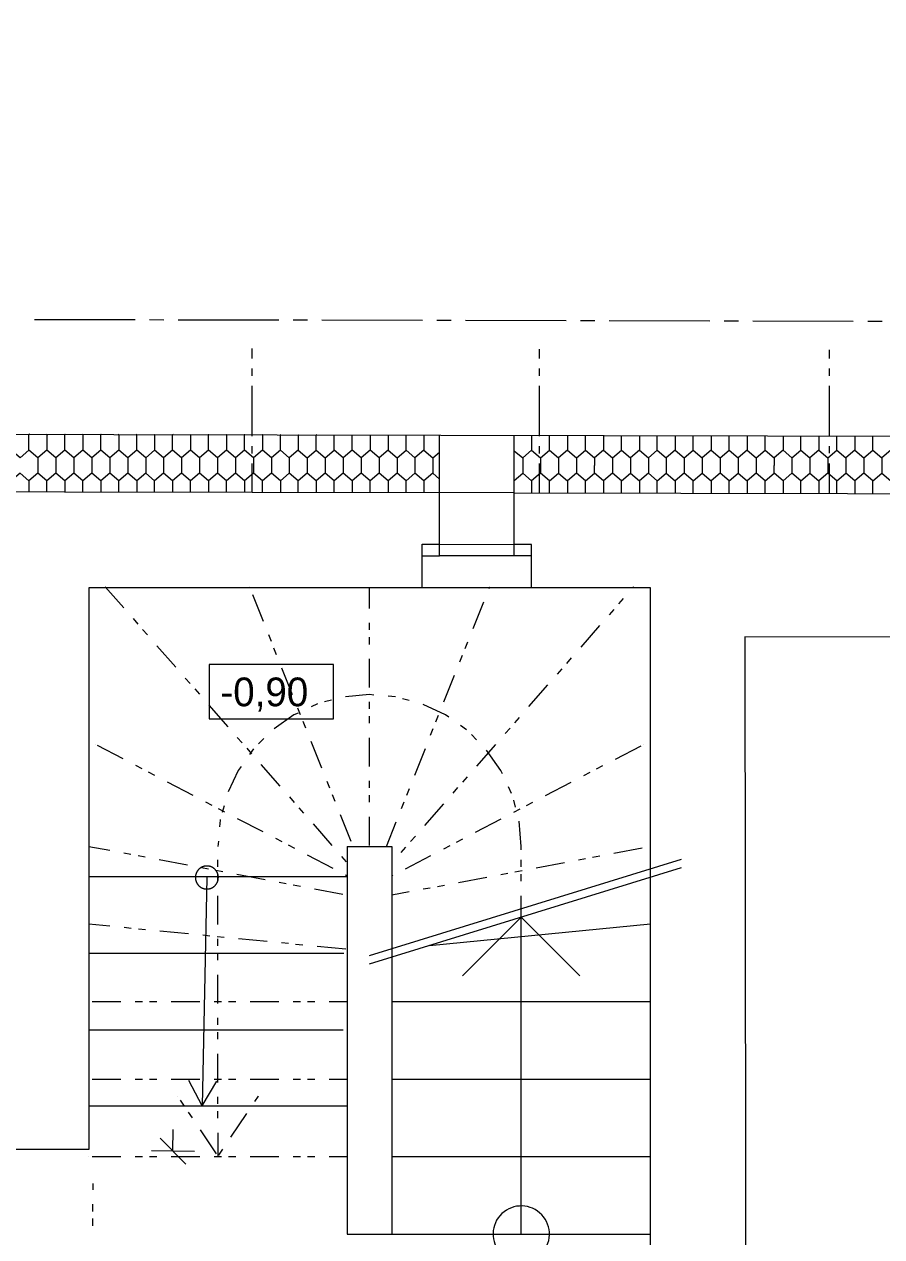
# Model space of a CAD drawing. Header units: millimetres. Extents: x 214.1 to 310.4, y 372.3 to 401.
# Drawn here: x 222.368 to 224.719, y 379.373 to 382.696 of the extents above; entities that cross this region are included whole.
import ezdxf

# ---------------------------------------------------------------- set-up
doc = ezdxf.new("R2010")
doc.units = ezdxf.units.MM
for name, color, linetype in [('PDF4_Hlavni kresba_1', 7, 'Continuous'), ('PDF4_Konstrukce_nad', 7, 'Continuous'), ('PDF4_Krokve', 7, 'Continuous'), ('PDF4_KTZ_zatepleni', 7, 'Continuous'), ('PDF4_Kóty 1$100', 7, 'Continuous'), ('PDF4_OKNA', 7, 'Continuous'), ('PDF4_Schodiste', 7, 'Continuous'), ('PDF4_STĚNY', 7, 'Continuous'), ('PDF4_STŘECHA', 7, 'Continuous'), ('PDF4_Výšky', 7, 'Continuous'), ('PDF4_Šrafy', 7, 'Continuous')]:
    doc.layers.add(name, color=color, linetype=linetype)
doc.styles.add('PDF Arial', font='')
doc.styles.get('PDF Arial').set_extended_font_data('Arial')

msp = doc.modelspace()

# ---------------------------------------------------------------- linework, layer by layer
at = {"layer": 'PDF4_Hlavni kresba_1', "lineweight": 13}
msp.add_lwpolyline([(224.0847, 377.2496), (224.0847, 379.5653), (224.0847, 381.1515), (222.5446, 381.1515), (222.5446, 379.6116), (222.3055, 379.6116)], dxfattribs=at)
at = {"layer": 'PDF4_Konstrukce_nad', "lineweight": 13}
for points in [[(222.5565, 379.5014), (222.5566, 379.5188), (222.5566, 379.5188)], [(222.5566, 379.5188), (222.5566, 379.5188)], [(222.5559, 379.4423), (222.5561, 379.462)], [(222.5556, 379.4029), (222.5557, 379.4226)]]:
    msp.add_lwpolyline(points, dxfattribs=at)
at = {"layer": 'PDF4_Krokve', "lineweight": 13}
for points in [[(222.9926, 381.8072), (222.9926, 381.8072)], [(222.9926, 381.7799), (222.9926, 381.8072), (222.9926, 381.8072)], [(223.78, 381.7798), (223.78, 381.8057), (223.78, 381.8057)], [(223.78, 381.8057), (223.78, 381.8057)], [(224.5752, 381.7799), (224.5752, 381.8041), (224.5752, 381.8041)], [(224.5752, 381.8041), (224.5752, 381.8041)], [(222.9926, 381.7326), (222.9926, 381.7523)], [(223.78, 381.7326), (223.78, 381.7523)], [(224.5752, 381.7327), (224.5752, 381.7524)], [(222.9926, 381.5673), (222.9926, 381.7051)], [(223.78, 381.5672), (223.78, 381.705)], [(224.5752, 381.5673), (224.5752, 381.7051)], [(222.9926, 381.52), (222.9926, 381.5397)], [(223.78, 381.52), (223.78, 381.5397)], [(224.5752, 381.5201), (224.5752, 381.5398)], [(222.9926, 381.4135), (222.9926, 381.4925)], [(223.78, 381.412), (223.78, 381.412), (223.78, 381.4924)], [(224.5752, 381.4104), (224.5752, 381.4104), (224.5752, 381.4925)], [(222.9926, 381.4135), (222.9926, 381.4135)]]:
    msp.add_lwpolyline(points, dxfattribs=at)
at = {"layer": 'PDF4_KTZ_zatepleni', "lineweight": 13}
msp.add_lwpolyline([(219.9181, 382.6962), (219.9242, 381.5771), (228.4379, 381.5602)], dxfattribs=at)
at = {"layer": 'PDF4_Kóty 1$100', "lineweight": 13}
for points in [[(223.9644, 381.1515), (223.9053, 381.1515), (223.8463, 381.1515)], [(222.7756, 379.6073), (222.7761, 379.6663)], [(222.8107, 379.5715), (222.7405, 379.6431)], [(222.8347, 379.6067), (222.7756, 379.6073), (222.7165, 379.6078)]]:
    msp.add_lwpolyline(points, dxfattribs=at)
at = {"layer": 'PDF4_OKNA', "lineweight": 13}
for points in [[(223.5066, 381.4125), (223.5066, 381.57)], [(223.7113, 381.4121), (223.7113, 381.5696)], [(223.7113, 381.4121), (223.7113, 381.4121), (223.5066, 381.4125)], [(223.5063, 381.2708), (223.5063, 381.2708), (223.7111, 381.2704)], [(223.711, 381.2389), (223.711, 381.2389), (223.5063, 381.2393)], [(223.4589, 381.1527), (223.4589, 381.1527), (223.7581, 381.1522)]]:
    msp.add_lwpolyline(points, dxfattribs=at)
at = {"layer": 'PDF4_Schodiste', "lineweight": 13}
for points in [[(222.5899, 381.1545), (222.5899, 381.1545), (222.6408, 381.0965)], [(222.9851, 381.1545), (222.9851, 381.1545)], [(223.3146, 381.095), (223.3146, 381.1515), (223.3146, 381.1515)], [(223.6423, 381.1497), (223.6442, 381.1545), (223.6442, 381.1545)], [(224.0369, 381.1517), (224.0394, 381.1545)], [(224.0394, 381.1545), (224.0394, 381.1545)], [(222.9935, 381.1335), (223.0226, 381.0603)], [(223.5986, 381.04), (223.6277, 381.1131)], [(223.998, 381.1073), (224.0109, 381.1221)], [(223.972, 381.0776), (223.985, 381.0924)], [(222.6667, 381.0669), (222.6797, 381.052)], [(223.3146, 381.0359), (223.3146, 381.0556)], [(223.8942, 380.9888), (223.9461, 381.048)], [(222.6926, 381.0372), (222.7056, 381.0224)], [(223.0372, 381.0237), (223.0445, 381.0054)], [(223.3146, 380.9965), (223.3146, 381.0162)], [(222.7316, 380.9928), (222.7834, 380.9336)], [(223.0517, 380.9872), (223.059, 380.9689)], [(223.5767, 380.9851), (223.584, 381.0034)], [(223.3146, 380.8784), (223.3146, 380.9572)], [(223.5622, 380.9485), (223.5694, 380.9668)], [(223.8553, 380.9444), (223.8683, 380.9592)], [(223.0736, 380.9323), (223.1027, 380.8591)], [(223.8293, 380.9148), (223.8423, 380.9296)], [(222.8094, 380.904), (222.8224, 380.8892)], [(223.5184, 380.8388), (223.5476, 380.912)], [(223.7515, 380.8259), (223.8034, 380.8851)], [(222.8353, 380.8744), (222.8483, 380.8596)], [(223.3266, 380.8575), (223.3146, 380.8586), (223.2482, 380.8528)], [(223.3855, 380.8524), (223.3659, 380.8541)], [(223.4235, 380.8424), (223.4045, 380.8475)], [(222.8742, 380.8299), (222.9261, 380.7707)], [(223.1173, 380.8226), (223.1246, 380.8043)], [(223.172, 380.8333), (223.1542, 380.825)], [(223.21, 380.8436), (223.191, 380.8385)], [(223.3146, 380.8194), (223.3146, 380.839)], [(223.5317, 380.7965), (223.5225, 380.8029), (223.4613, 380.8314)], [(223.1185, 380.8083), (223.1068, 380.8029), (223.0528, 380.7651)], [(223.1319, 380.786), (223.1392, 380.7677)], [(223.3146, 380.78), (223.3146, 380.7997)], [(223.4966, 380.784), (223.5039, 380.8022)], [(223.7126, 380.7815), (223.7256, 380.7963)], [(223.482, 380.7474), (223.4893, 380.7657)], [(223.58, 380.7626), (223.5639, 380.7739)], [(223.6081, 380.735), (223.5942, 380.749)], [(223.6867, 380.7519), (223.6996, 380.7667)], [(222.5639, 380.722), (222.5639, 380.722)], [(222.5681, 380.7199), (222.6379, 380.6834)], [(222.9521, 380.7411), (222.965, 380.7263)], [(223.0243, 380.7382), (223.0103, 380.7242)], [(223.1537, 380.7311), (223.1829, 380.658)], [(223.3146, 380.6619), (223.3146, 380.7406)], [(223.6088, 380.663), (223.6607, 380.7223)], [(223.989, 380.6822), (224.0588, 380.7186)], [(224.0653, 380.722), (224.0653, 380.722)], [(222.978, 380.7115), (222.991, 380.6967)], [(222.9964, 380.7103), (222.9962, 380.7101), (222.9851, 380.6942)], [(223.4383, 380.6377), (223.4675, 380.7108)], [(223.679, 380.6414), (223.6747, 380.6507), (223.6354, 380.7068)], [(222.6728, 380.6652), (222.6902, 380.6561)], [(222.7077, 380.647), (222.7251, 380.6379)], [(222.9625, 380.662), (222.9546, 380.6507), (222.9271, 380.5918)], [(223.0169, 380.6671), (223.0688, 380.6078)], [(223.9367, 380.6549), (223.9541, 380.664)], [(222.76, 380.6197), (222.8298, 380.5833)], [(223.1974, 380.6214), (223.2047, 380.6031)], [(223.3146, 380.6028), (223.3146, 380.6225)], [(223.5699, 380.6186), (223.5829, 380.6334)], [(223.7971, 380.582), (223.8669, 380.6184)], [(223.9018, 380.6367), (223.9192, 380.6458)], [(223.212, 380.5848), (223.2193, 380.5665)], [(223.3146, 380.5635), (223.3146, 380.5831)], [(223.4165, 380.5828), (223.4237, 380.6011)], [(223.544, 380.589), (223.5569, 380.6038)], [(223.704, 380.5878), (223.6957, 380.6057)], [(222.8647, 380.565), (222.8822, 380.5559)], [(222.9157, 380.5542), (222.9106, 380.5352)], [(223.0947, 380.5782), (223.1077, 380.5634)], [(223.1207, 380.5486), (223.1337, 380.5338)], [(223.4019, 380.5462), (223.4092, 380.5645)], [(223.4662, 380.5002), (223.518, 380.5594)], [(223.7147, 380.55), (223.7096, 380.569)], [(223.7447, 380.5547), (223.7622, 380.5638)], [(222.8996, 380.5468), (222.9171, 380.5377)], [(222.9055, 380.5162), (222.9052, 380.515), (222.9036, 380.4966)], [(222.952, 380.5195), (223.0218, 380.4831)], [(223.2339, 380.53), (223.263, 380.4568)], [(223.3146, 380.4453), (223.3146, 380.5241)], [(223.6051, 380.4818), (223.6749, 380.5183)], [(223.7098, 380.5365), (223.7273, 380.5456)], [(223.1596, 380.5042), (223.2115, 380.4449)], [(223.3607, 380.4428), (223.3607, 380.4428), (223.3873, 380.5096)], [(223.7303, 380.4334), (223.7304, 380.4428), (223.7243, 380.5119)], [(222.9002, 380.4574), (222.8989, 380.4428)], [(223.0567, 380.4649), (223.0741, 380.4557)], [(223.4272, 380.4557), (223.4402, 380.4705)], [(223.5527, 380.4545), (223.5702, 380.4636)], [(222.5446, 380.4428), (222.5446, 380.4428), (222.6026, 380.432)], [(222.6413, 380.4247), (222.6606, 380.4211)], [(222.6799, 380.4174), (222.6993, 380.4138)], [(222.8989, 380.4428), (222.8989, 380.4428)], [(223.0916, 380.4466), (223.109, 380.4375)], [(223.1439, 380.4193), (223.2138, 380.3829)], [(223.2374, 380.4153), (223.2504, 380.4005)], [(223.2532, 380.4428), (223.2532, 379.3798), (224.0847, 379.3798)], [(223.2532, 380.4428), (223.376, 380.4428)], [(223.2686, 380.4428), (223.2686, 380.4428)], [(223.3146, 380.4428), (223.3146, 380.4428)], [(223.376, 380.4428), (223.376, 379.3798)], [(223.4013, 380.4261), (223.4143, 380.4409)], [(223.4131, 380.3816), (223.4829, 380.4181)], [(223.5178, 380.4363), (223.5353, 380.4454)], [(223.7304, 380.4428), (223.7304, 380.4428)], [(223.926, 380.4131), (223.9454, 380.4167)], [(223.9841, 380.4239), (224.0615, 380.4385)], [(224.0847, 380.4428), (224.0847, 380.4428)], [(222.738, 380.4065), (222.8154, 380.392)], [(222.8536, 380.3851), (222.8532, 380.3849), (222.8528, 380.3847), (222.8524, 380.3844), (222.852, 380.3842), (222.8517, 380.384), (222.8513, 380.3837), (222.8509, 380.3835), (222.8506, 380.3832), (222.8502, 380.383), (222.8498, 380.3827), (222.8495, 380.3824), (222.8491, 380.3822), (222.8488, 380.3819), (222.8484, 380.3816), (222.8481, 380.3813), (222.8478, 380.381), (222.8474, 380.3807), (222.8471, 380.3804), (222.8468, 380.3801), (222.8464, 380.3798), (222.8461, 380.3795), (222.8458, 380.3792), (222.8455, 380.3789), (222.8452, 380.3785), (222.8449, 380.3782), (222.8446, 380.3779), (222.8443, 380.3775), (222.8441, 380.3772), (222.8438, 380.3768), (222.8435, 380.3765), (222.8432, 380.3761), (222.843, 380.3757), (222.8427, 380.3754), (222.8425, 380.375), (222.8422, 380.3746), (222.842, 380.3743), (222.8417, 380.3739), (222.8415, 380.3735), (222.8413, 380.3731), (222.8411, 380.3727), (222.8409, 380.3723), (222.8406, 380.372), (222.8404, 380.3716), (222.8402, 380.3712), (222.84, 380.3708), (222.8399, 380.3704), (222.8397, 380.3699), (222.8395, 380.3695), (222.8393, 380.3691), (222.8392, 380.3687)], [(222.8752, 380.3882), (222.8748, 380.3883), (222.8743, 380.3883), (222.8739, 380.3884), (222.8734, 380.3885), (222.873, 380.3886), (222.8726, 380.3886), (222.8721, 380.3887), (222.8717, 380.3887), (222.8712, 380.3888), (222.8708, 380.3888), (222.8703, 380.3888), (222.8699, 380.3888), (222.8695, 380.3889), (222.869, 380.3889), (222.8686, 380.3889), (222.8681, 380.3889), (222.8677, 380.3889), (222.8672, 380.3888), (222.8668, 380.3888), (222.8663, 380.3888), (222.8659, 380.3888), (222.8654, 380.3887), (222.865, 380.3887), (222.8646, 380.3886), (222.8641, 380.3886), (222.8637, 380.3885), (222.8632, 380.3884), (222.8628, 380.3883), (222.8624, 380.3883), (222.8619, 380.3882), (222.8615, 380.3881), (222.8611, 380.388), (222.8606, 380.3879), (222.8602, 380.3877), (222.8598, 380.3876), (222.8593, 380.3875), (222.8589, 380.3874), (222.8585, 380.3872), (222.8581, 380.3871), (222.8576, 380.3869), (222.8572, 380.3868), (222.8568, 380.3866), (222.8564, 380.3864), (222.856, 380.3863), (222.8556, 380.3861), (222.8552, 380.3859), (222.8548, 380.3857), (222.8544, 380.3855), (222.854, 380.3853), (222.8536, 380.3851)], [(222.8541, 380.3847), (222.8734, 380.3811)], [(222.8936, 380.3765), (222.8933, 380.3768), (222.8931, 380.3772), (222.8928, 380.3775), (222.8925, 380.3779), (222.8922, 380.3782), (222.8919, 380.3785), (222.8916, 380.3789), (222.8913, 380.3792), (222.891, 380.3795), (222.8907, 380.3798), (222.8904, 380.3801), (222.89, 380.3804), (222.8897, 380.3807), (222.8894, 380.381), (222.889, 380.3813), (222.8887, 380.3816), (222.8883, 380.3819), (222.888, 380.3822), (222.8876, 380.3824), (222.8873, 380.3827), (222.8869, 380.383), (222.8866, 380.3832), (222.8862, 380.3835), (222.8858, 380.3837), (222.8855, 380.384), (222.8851, 380.3842), (222.8847, 380.3844), (222.8843, 380.3847), (222.8839, 380.3849), (222.8835, 380.3851), (222.8831, 380.3853), (222.8827, 380.3855), (222.8823, 380.3857), (222.8819, 380.3859), (222.8815, 380.3861), (222.8811, 380.3863), (222.8807, 380.3864), (222.8803, 380.3866), (222.8799, 380.3868), (222.8795, 380.3869), (222.8791, 380.3871), (222.8786, 380.3872), (222.8782, 380.3874), (222.8778, 380.3875), (222.8774, 380.3876), (222.8769, 380.3877), (222.8765, 380.3879), (222.8761, 380.388), (222.8756, 380.3881), (222.8752, 380.3882)], [(222.8989, 380.3863), (222.8989, 380.406)], [(223.2532, 380.3973), (223.2532, 380.3973)], [(223.3146, 380.1432), (224.17, 380.4072)], [(223.3146, 380.1207), (224.17, 380.3847)], [(223.376, 380.3973), (223.376, 380.3973)], [(223.7304, 380.3863), (223.7304, 380.406)], [(223.7713, 380.384), (223.8487, 380.3985)], [(223.8873, 380.4058), (223.9067, 380.4094)], [(222.5446, 380.3603), (223.2532, 380.3603)], [(222.8392, 380.3687), (222.839, 380.3683), (222.8389, 380.3679), (222.8387, 380.3675), (222.8386, 380.367), (222.8384, 380.3666), (222.8383, 380.3662), (222.8382, 380.3657), (222.8381, 380.3653), (222.838, 380.3649), (222.8379, 380.3645), (222.8378, 380.364), (222.8377, 380.3636), (222.8376, 380.3631), (222.8375, 380.3627), (222.8374, 380.3623), (222.8374, 380.3618), (222.8373, 380.3614), (222.8373, 380.3609), (222.8372, 380.3605), (222.8372, 380.3601), (222.8371, 380.3596), (222.8371, 380.3592), (222.8371, 380.3587), (222.8371, 380.3583), (222.8371, 380.3578), (222.8371, 380.3574), (222.8371, 380.3569), (222.8371, 380.3565), (222.8371, 380.356), (222.8371, 380.3556), (222.8371, 380.3552), (222.8372, 380.3547), (222.8372, 380.3543), (222.8373, 380.3538), (222.8373, 380.3534), (222.8374, 380.3529), (222.8374, 380.3525), (222.8375, 380.3521), (222.8376, 380.3516), (222.8377, 380.3512), (222.8378, 380.3507), (222.8379, 380.3503), (222.838, 380.3499), (222.8381, 380.3494), (222.8382, 380.349), (222.8383, 380.3486), (222.8384, 380.3482), (222.8386, 380.3477), (222.8387, 380.3473), (222.8389, 380.3469)], [(222.8686, 380.3574), (222.8686, 380.3574), (222.8557, 379.7315), (222.8955, 379.7994)], [(222.8928, 380.3775), (222.9121, 380.3738)], [(222.8931, 380.3376), (222.8933, 380.3379), (222.8936, 380.3383), (222.8939, 380.3387), (222.8941, 380.339), (222.8944, 380.3394), (222.8947, 380.3397), (222.8949, 380.3401), (222.8951, 380.3405), (222.8954, 380.3409), (222.8956, 380.3412), (222.8958, 380.3416), (222.8961, 380.342), (222.8963, 380.3424), (222.8965, 380.3428), (222.8967, 380.3432), (222.8969, 380.3436), (222.8971, 380.344), (222.8973, 380.3444), (222.8974, 380.3448), (222.8976, 380.3452), (222.8978, 380.3456), (222.8979, 380.3461), (222.8981, 380.3465), (222.8983, 380.3469), (222.8984, 380.3473), (222.8985, 380.3477), (222.8987, 380.3482), (222.8988, 380.3486), (222.8989, 380.349), (222.899, 380.3494), (222.8992, 380.3499), (222.8993, 380.3503), (222.8994, 380.3507), (222.8994, 380.3512), (222.8995, 380.3516), (222.8996, 380.3521), (222.8997, 380.3525), (222.8997, 380.3529), (222.8998, 380.3534), (222.8999, 380.3538), (222.8999, 380.3543), (222.8999, 380.3547), (222.9, 380.3552), (222.9, 380.3556), (222.9, 380.356), (222.9, 380.3565), (222.9001, 380.3569), (222.9001, 380.3574), (222.9001, 380.3578), (222.9, 380.3583), (222.9, 380.3587), (222.9, 380.3592), (222.9, 380.3596), (222.8999, 380.3601), (222.8999, 380.3605), (222.8999, 380.3609), (222.8998, 380.3614), (222.8997, 380.3618), (222.8997, 380.3623), (222.8996, 380.3627), (222.8995, 380.3631), (222.8994, 380.3636), (222.8994, 380.364), (222.8993, 380.3645), (222.8992, 380.3649), (222.899, 380.3653), (222.8989, 380.3657), (222.8988, 380.3662), (222.8987, 380.3666), (222.8985, 380.367), (222.8984, 380.3675), (222.8983, 380.3679), (222.8981, 380.3683), (222.8979, 380.3687), (222.8978, 380.3691), (222.8976, 380.3695), (222.8974, 380.3699), (222.8973, 380.3704), (222.8971, 380.3708), (222.8969, 380.3712), (222.8967, 380.3716), (222.8965, 380.372), (222.8963, 380.3723), (222.8961, 380.3727), (222.8958, 380.3731), (222.8956, 380.3735), (222.8954, 380.3739), (222.8951, 380.3743), (222.8949, 380.3746), (222.8947, 380.375), (222.8944, 380.3754), (222.8941, 380.3757), (222.8939, 380.3761), (222.8936, 380.3765)], [(222.8989, 380.3469), (222.8989, 380.3666)], [(222.9508, 380.3666), (223.0282, 380.352)], [(223.2487, 380.3647), (223.2532, 380.3623), (223.2532, 380.3623)], [(223.376, 380.3623), (223.376, 380.3623), (223.3782, 380.3634)], [(223.5585, 380.344), (223.6358, 380.3586)], [(223.6745, 380.3658), (223.6939, 380.3695)], [(223.7132, 380.3731), (223.7326, 380.3767)], [(223.7304, 380.3469), (223.7304, 380.3666)], [(222.8389, 380.3469), (222.839, 380.3465), (222.8392, 380.3461), (222.8393, 380.3456), (222.8395, 380.3452), (222.8397, 380.3448), (222.8399, 380.3444), (222.84, 380.344), (222.8402, 380.3436), (222.8404, 380.3432), (222.8406, 380.3428), (222.8409, 380.3424), (222.8411, 380.342), (222.8413, 380.3416), (222.8415, 380.3412), (222.8417, 380.3409), (222.842, 380.3405), (222.8422, 380.3401), (222.8425, 380.3397), (222.8427, 380.3394), (222.843, 380.339), (222.8432, 380.3387), (222.8435, 380.3383), (222.8438, 380.3379), (222.8441, 380.3376), (222.8443, 380.3372), (222.8446, 380.3369), (222.8449, 380.3366), (222.8452, 380.3362), (222.8455, 380.3359), (222.8458, 380.3356), (222.8461, 380.3353), (222.8464, 380.335), (222.8468, 380.3346), (222.8471, 380.3343), (222.8474, 380.334), (222.8478, 380.3337), (222.8481, 380.3334), (222.8484, 380.3332), (222.8488, 380.3329), (222.8491, 380.3326), (222.8495, 380.3323), (222.8498, 380.3321), (222.8502, 380.3318), (222.8506, 380.3315), (222.8509, 380.3313), (222.8513, 380.331), (222.8517, 380.3308), (222.852, 380.3306), (222.8524, 380.3303), (222.8528, 380.3301)], [(222.8528, 380.3301), (222.8532, 380.3299), (222.8536, 380.3297), (222.854, 380.3295), (222.8544, 380.3293), (222.8548, 380.3291), (222.8552, 380.3289), (222.8556, 380.3287), (222.856, 380.3285), (222.8564, 380.3283), (222.8568, 380.3282), (222.8572, 380.328), (222.8576, 380.3278), (222.8581, 380.3277), (222.8585, 380.3275), (222.8589, 380.3274), (222.8593, 380.3273), (222.8598, 380.3271), (222.8602, 380.327), (222.8606, 380.3269), (222.8611, 380.3268), (222.8615, 380.3267), (222.8619, 380.3266), (222.8624, 380.3265), (222.8628, 380.3264), (222.8632, 380.3263), (222.8637, 380.3263), (222.8641, 380.3262), (222.8646, 380.3261), (222.865, 380.3261), (222.8654, 380.326), (222.8659, 380.326), (222.8663, 380.326), (222.8668, 380.3259), (222.8672, 380.3259), (222.8677, 380.3259), (222.8681, 380.3259), (222.8686, 380.3259), (222.869, 380.3259), (222.8695, 380.3259), (222.8699, 380.3259), (222.8703, 380.3259), (222.8708, 380.326), (222.8712, 380.326), (222.8717, 380.326), (222.8721, 380.3261), (222.8726, 380.3261), (222.873, 380.3262), (222.8734, 380.3263), (222.8739, 380.3263), (222.8743, 380.3264)], [(222.8743, 380.3264), (222.8748, 380.3265), (222.8752, 380.3266), (222.8756, 380.3267), (222.8761, 380.3268), (222.8765, 380.3269), (222.8769, 380.327), (222.8774, 380.3271), (222.8778, 380.3273), (222.8782, 380.3274), (222.8786, 380.3275), (222.8791, 380.3277), (222.8795, 380.3278), (222.8799, 380.328), (222.8803, 380.3282), (222.8807, 380.3283), (222.8811, 380.3285), (222.8815, 380.3287), (222.8819, 380.3289), (222.8823, 380.3291), (222.8827, 380.3293), (222.8831, 380.3295), (222.8835, 380.3297), (222.8839, 380.3299), (222.8843, 380.3301), (222.8847, 380.3303), (222.8851, 380.3306), (222.8855, 380.3308), (222.8858, 380.331), (222.8862, 380.3313), (222.8866, 380.3315), (222.8869, 380.3318), (222.8873, 380.3321), (222.8876, 380.3323), (222.888, 380.3326), (222.8883, 380.3329), (222.8887, 380.3332), (222.889, 380.3334), (222.8894, 380.3337), (222.8897, 380.334), (222.89, 380.3343), (222.8904, 380.3346), (222.8907, 380.335), (222.891, 380.3353), (222.8913, 380.3356), (222.8916, 380.3359), (222.8919, 380.3362), (222.8922, 380.3366), (222.8925, 380.3369), (222.8928, 380.3372), (222.8931, 380.3376)], [(223.0669, 380.3448), (223.0862, 380.3411)], [(223.1056, 380.3375), (223.1249, 380.3339)], [(223.1636, 380.3266), (223.241, 380.3121)], [(223.376, 380.3098), (223.376, 380.3098), (223.423, 380.3186)], [(223.4617, 380.3259), (223.4811, 380.3295)], [(223.5004, 380.3331), (223.5198, 380.3368)], [(222.8989, 380.2288), (222.8989, 380.3075)], [(223.2532, 380.3098), (223.2532, 380.3098)], [(223.7304, 380.2715), (223.7304, 380.2715), (223.7304, 380.3075)], [(223.8913, 380.0881), (223.7304, 380.249), (223.5694, 380.0881)], [(223.7304, 379.3798), (223.7304, 380.2752)], [(223.7304, 379.5924), (223.7304, 380.249)], [(222.5446, 380.2302), (222.5446, 380.2302), (222.6026, 380.2246)], [(222.6417, 380.2208), (222.6613, 380.2189)], [(222.6809, 380.217), (222.7005, 380.2151)], [(223.4786, 380.1713), (224.0847, 380.2302)], [(222.7397, 380.2113), (222.8181, 380.2036)], [(222.8573, 380.1998), (222.8769, 380.1979)], [(222.8964, 380.196), (222.916, 380.1941)], [(222.8989, 380.1698), (222.8989, 380.1894)], [(222.9552, 380.1903), (223.0336, 380.1827)], [(222.5446, 380.1502), (223.2439, 380.1502)], [(222.8989, 380.1304), (222.8989, 380.1501)], [(223.0728, 380.1789), (223.0924, 380.177)], [(223.112, 380.1751), (223.1316, 380.1732)], [(223.1707, 380.1694), (223.2491, 380.1617)], [(223.2532, 380.1613), (223.2532, 380.1613)], [(222.8989, 380.0123), (222.8989, 380.091)], [(222.5446, 380.0176), (222.5446, 380.0176)], [(222.5541, 380.0176), (222.6328, 380.0176)], [(222.6722, 380.0176), (222.6919, 380.0176)], [(222.7116, 380.0176), (222.7313, 380.0176)], [(222.7706, 380.0176), (222.8494, 380.0176)], [(222.8888, 380.0176), (222.9084, 380.0176)], [(222.9281, 380.0176), (222.9478, 380.0176)], [(222.9872, 380.0176), (223.0659, 380.0176)], [(223.1053, 380.0176), (223.125, 380.0176)], [(223.1447, 380.0176), (223.1643, 380.0176)], [(223.2037, 380.0176), (223.2532, 380.0176), (223.2532, 380.0176)], [(223.376, 380.0176), (224.0847, 380.0176)], [(222.8989, 379.9532), (222.8989, 379.9729)], [(222.5446, 379.94), (223.242, 379.94)], [(222.8989, 379.9138), (222.8989, 379.9335)], [(222.8989, 379.7957), (222.8989, 379.8745)], [(222.5446, 379.805), (222.5446, 379.805)], [(222.5541, 379.805), (222.6328, 379.805)], [(222.6722, 379.805), (222.6919, 379.805)], [(222.7116, 379.805), (222.7313, 379.805)], [(222.7706, 379.805), (222.8494, 379.805)], [(222.8557, 379.7315), (222.8557, 379.7315), (222.8188, 379.801)], [(222.8888, 379.805), (222.9084, 379.805)], [(222.9281, 379.805), (222.9478, 379.805)], [(222.9872, 379.805), (223.0659, 379.805)], [(223.1053, 379.805), (223.125, 379.805)], [(223.1447, 379.805), (223.1643, 379.805)], [(223.2037, 379.805), (223.2532, 379.805), (223.2532, 379.805)], [(223.376, 379.805), (224.0847, 379.805)], [(222.7881, 379.7583), (222.7881, 379.7583)], [(222.8989, 379.7367), (222.8989, 379.7564)], [(222.9999, 379.7436), (223.0097, 379.7583), (223.0097, 379.7583)], [(222.5446, 379.7315), (223.2532, 379.7315)], [(222.7954, 379.7474), (222.8063, 379.731)], [(222.8989, 379.6973), (222.8989, 379.717)], [(222.8172, 379.7146), (222.8282, 379.6983)], [(222.9343, 379.6454), (222.978, 379.7109)], [(222.8501, 379.6655), (222.8938, 379.6001)], [(222.8989, 379.6579), (222.8989, 379.5924), (222.8989, 379.5924), (222.8989, 379.5924)], [(222.5446, 379.5924), (222.5446, 379.5924)], [(222.5541, 379.5924), (222.6328, 379.5924)], [(222.6722, 379.5924), (222.6919, 379.5924)], [(222.7116, 379.5924), (222.7313, 379.5924)], [(222.7706, 379.5924), (222.8494, 379.5924)], [(222.8888, 379.5924), (222.9084, 379.5924)], [(222.8989, 379.5924), (222.8989, 379.5924)], [(222.9015, 379.5963), (222.9124, 379.6127)], [(222.9281, 379.5924), (222.9478, 379.5924)], [(222.9872, 379.5924), (223.0659, 379.5924)], [(223.1053, 379.5924), (223.125, 379.5924)], [(223.1447, 379.5924), (223.1643, 379.5924)], [(223.2037, 379.5924), (223.2532, 379.5924), (223.2532, 379.5924)], [(223.376, 379.5924), (224.0847, 379.5924)]]:
    msp.add_lwpolyline(points, dxfattribs=at)
msp.add_lwpolyline([(223.7865, 379.4329, 0.414212), (223.6773, 379.436, 0.414212), (223.6742, 379.3268, 0.414215), (223.7834, 379.3237, 0.414215)], format="xyb", close=True, dxfattribs=at)
at = {"layer": 'PDF4_STĚNY', "lineweight": 13}
for points in [[(221.4491, 381.33), (221.4491, 381.33), (221.4493, 381.4166), (221.4493, 381.4166), (223.5066, 381.4125)], [(223.459, 381.2394), (223.459, 381.2394), (223.5063, 381.2393), (223.5063, 381.2393), (223.5066, 381.4125)], [(223.7583, 381.2388), (223.711, 381.2389), (223.711, 381.2389), (223.711, 381.2389), (223.7113, 381.4121), (223.7113, 381.4121), (228.2804, 381.4031)], [(223.4589, 381.1527), (223.4589, 381.1527), (223.4591, 381.2709), (223.4591, 381.2709), (223.5063, 381.2708)], [(223.7581, 381.1522), (223.7581, 381.1522), (223.7583, 381.2703), (223.7111, 381.2704), (223.7111, 381.2704)], [(228.2804, 380.081), (228.178, 380.081), (228.178, 380.081), (228.178, 380.0889), (228.178, 380.0889), (227.8788, 380.0889), (227.8788, 380.0889), (227.8788, 381.0101), (227.8788, 381.0101), (224.3434, 381.0171), (224.3434, 381.0171), (224.3434, 381.0171), (224.3466, 378.0439)]]:
    msp.add_lwpolyline(points, dxfattribs=at)
at = {"layer": 'PDF4_STŘECHA', "lineweight": 13}
for points in [[(222.3965, 381.8871), (222.6721, 381.8866)], [(222.7115, 381.8865), (222.7508, 381.8864)], [(222.7902, 381.8864), (223.0658, 381.8858)], [(223.1052, 381.8857), (223.1445, 381.8857)], [(223.1839, 381.8856), (223.4595, 381.885)], [(223.4989, 381.885), (223.5382, 381.8849)], [(223.5776, 381.8848), (223.8532, 381.8843)], [(223.8926, 381.8842), (223.9319, 381.8841)], [(223.9713, 381.884), (224.2469, 381.8835)], [(224.2863, 381.8834), (224.3256, 381.8833)], [(224.365, 381.8832), (224.6406, 381.8827)], [(224.68, 381.8826), (224.7193, 381.8825)]]:
    msp.add_lwpolyline(points, dxfattribs=at)
at = {"layer": 'PDF4_Výšky', "lineweight": 13}
msp.add_lwpolyline([(223.216, 380.9408), (222.875, 380.9408), (222.875, 380.7921), (223.216, 380.7921), (223.216, 380.9408)], close=True, dxfattribs=at)
at = {"layer": 'PDF4_Šrafy', "lineweight": 13}
for points in [[(222.4302, 381.5704), (222.4302, 381.5283), (222.4056, 381.5074), (222.381, 381.5283), (222.381, 381.5704), (222.3789, 381.5722)], [(222.3831, 381.5722), (222.381, 381.5704)], [(222.4302, 381.5704), (222.4282, 381.5721)], [(222.4302, 381.5704), (222.4322, 381.5721)], [(222.5286, 381.5704), (222.5286, 381.5283), (222.504, 381.5074), (222.4794, 381.5283), (222.4794, 381.5704), (222.4775, 381.572)], [(222.4813, 381.572), (222.4794, 381.5704)], [(222.5286, 381.5704), (222.5268, 381.5719)], [(222.5286, 381.5704), (222.5304, 381.5719)], [(222.6271, 381.5704), (222.6271, 381.5283), (222.6024, 381.5074), (222.5778, 381.5283), (222.5778, 381.5704), (222.5762, 381.5718)], [(222.5795, 381.5718), (222.5778, 381.5704)], [(222.6271, 381.5704), (222.6255, 381.5717)], [(222.6271, 381.5704), (222.6286, 381.5717)], [(222.7255, 381.5704), (222.7255, 381.5283), (222.7009, 381.5074), (222.6763, 381.5283), (222.6763, 381.5704), (222.6748, 381.5716)], [(222.6777, 381.5716), (222.6763, 381.5704)], [(222.7255, 381.5704), (222.7242, 381.5715)], [(222.7255, 381.5704), (222.7268, 381.5715)], [(222.8239, 381.5704), (222.8239, 381.5283), (222.7993, 381.5074), (222.7747, 381.5283), (222.7747, 381.5704), (222.7735, 381.5714)], [(222.7759, 381.5714), (222.7747, 381.5704)], [(222.8239, 381.5704), (222.8228, 381.5713)], [(222.8239, 381.5704), (222.825, 381.5713)], [(222.9223, 381.5704), (222.9223, 381.5283), (222.8977, 381.5074), (222.8731, 381.5283), (222.8731, 381.5704), (222.8721, 381.5712)], [(222.8741, 381.5712), (222.8731, 381.5704)], [(222.9223, 381.5704), (222.9215, 381.5711)], [(222.9223, 381.5704), (222.9232, 381.5711)], [(223.0208, 381.5704), (223.0208, 381.5283), (222.9961, 381.5074), (222.9715, 381.5283), (222.9715, 381.5704), (222.9708, 381.571)], [(222.9723, 381.571), (222.9715, 381.5704)], [(223.0208, 381.5704), (223.0201, 381.5709)], [(223.0208, 381.5704), (223.0214, 381.5709)], [(223.1192, 381.5704), (223.1192, 381.5283), (223.0946, 381.5074), (223.07, 381.5283), (223.07, 381.5704), (223.0694, 381.5708)], [(223.0705, 381.5708), (223.07, 381.5704)], [(223.1192, 381.5704), (223.1188, 381.5707)], [(223.1192, 381.5704), (223.1196, 381.5707)], [(223.1192, 381.5283), (223.1438, 381.5074), (223.1684, 381.5283), (223.1684, 381.5704), (223.1681, 381.5706)], [(223.1687, 381.5706), (223.1684, 381.5704)], [(223.1684, 381.5283), (223.193, 381.5074), (223.2176, 381.5283), (223.2176, 381.5704)], [(223.2176, 381.5704), (223.2174, 381.5705)], [(223.2176, 381.5704), (223.2178, 381.5705)], [(223.2669, 381.5705), (223.2668, 381.5704)], [(223.316, 381.5704), (223.316, 381.5283), (223.2914, 381.5074), (223.2668, 381.5283), (223.2668, 381.5704), (223.2668, 381.5705)], [(223.3652, 381.5703), (223.3652, 381.5283), (223.3898, 381.5074), (223.4145, 381.5283), (223.4145, 381.5702)], [(223.4637, 381.5701), (223.4637, 381.5283), (223.4883, 381.5074), (223.5066, 381.523)], [(223.7589, 381.5695), (223.7589, 381.5283), (223.7835, 381.5074), (223.8082, 381.5283), (223.8082, 381.5694)], [(223.8574, 381.5693), (223.8574, 381.5283), (223.882, 381.5074), (223.9066, 381.5283), (223.9066, 381.5692)], [(223.9558, 381.5691), (223.9558, 381.5283), (223.9312, 381.5074), (223.9312, 381.4864)], [(223.9558, 381.5283), (223.9804, 381.5074), (224.005, 381.5283), (224.005, 381.569)], [(224.0542, 381.5689), (224.0542, 381.5283), (224.0788, 381.5074), (224.1034, 381.5283), (224.1034, 381.5688)], [(224.1526, 381.5687), (224.1526, 381.5283), (224.1773, 381.5074), (224.2019, 381.5283), (224.2019, 381.5686)], [(224.2511, 381.5685), (224.2511, 381.5283), (224.2757, 381.5074), (224.3003, 381.5283), (224.3003, 381.5684)], [(224.3495, 381.5683), (224.3495, 381.5283), (224.3741, 381.5074), (224.3987, 381.5283), (224.3987, 381.5682)], [(224.4479, 381.5681), (224.4479, 381.5283), (224.4725, 381.5074), (224.4971, 381.5283), (224.4971, 381.568)], [(224.5463, 381.5679), (224.5463, 381.5283), (224.571, 381.5074), (224.5956, 381.5283), (224.5956, 381.5678)], [(224.6448, 381.5677), (224.6448, 381.5283), (224.6694, 381.5074), (224.694, 381.5283), (224.694, 381.5676)], [(222.381, 381.5283), (222.3564, 381.5074), (222.3318, 381.5283)], [(222.4794, 381.5283), (222.4548, 381.5074), (222.4302, 381.5283)], [(222.5778, 381.5283), (222.5532, 381.5074), (222.5286, 381.5283)], [(222.6763, 381.5283), (222.6517, 381.5074), (222.6271, 381.5283)], [(222.7747, 381.5283), (222.7501, 381.5074), (222.7255, 381.5283)], [(222.8731, 381.5283), (222.8485, 381.5074), (222.8239, 381.5283)], [(222.9715, 381.5283), (222.9469, 381.5074), (222.9223, 381.5283)], [(223.07, 381.5283), (223.0454, 381.5074), (223.0208, 381.5283)], [(223.2668, 381.5283), (223.2422, 381.5074), (223.2176, 381.5283)], [(223.3652, 381.5283), (223.3406, 381.5074), (223.316, 381.5283)], [(223.4637, 381.5283), (223.4391, 381.5074), (223.4145, 381.5283)], [(223.7113, 381.5269), (223.7343, 381.5074)], [(223.7589, 381.5283), (223.7343, 381.5074), (223.7343, 381.4864), (223.7343, 381.4653), (223.7589, 381.4444)], [(223.8082, 381.5283), (223.8328, 381.5074)], [(223.8574, 381.5283), (223.8328, 381.5074), (223.8328, 381.4864), (223.8328, 381.4653), (223.8574, 381.4444)], [(223.9066, 381.5283), (223.9312, 381.5074)], [(224.005, 381.5283), (224.0296, 381.5074)], [(224.0542, 381.5283), (224.0296, 381.5074), (224.0296, 381.4864), (224.0296, 381.4653), (224.0542, 381.4444)], [(224.1034, 381.5283), (224.128, 381.5074)], [(224.1526, 381.5283), (224.128, 381.5074), (224.128, 381.4864), (224.128, 381.4653), (224.1526, 381.4444)], [(224.2019, 381.5283), (224.2265, 381.5074)], [(224.2511, 381.5283), (224.2265, 381.5074)], [(224.3003, 381.5283), (224.3249, 381.5074)], [(224.3495, 381.5283), (224.3249, 381.5074), (224.3249, 381.4864), (224.3249, 381.4653), (224.3495, 381.4444)], [(224.3987, 381.5283), (224.4233, 381.5074)], [(224.4479, 381.5283), (224.4233, 381.5074), (224.4233, 381.4864)], [(224.4971, 381.5283), (224.5217, 381.5074)], [(224.5463, 381.5283), (224.5217, 381.5074), (224.5217, 381.4864), (224.5217, 381.4653), (224.5463, 381.4444)], [(224.5956, 381.5283), (224.6202, 381.5074)], [(224.6448, 381.5283), (224.6202, 381.5074), (224.6202, 381.4864)], [(224.694, 381.5283), (224.7186, 381.5074)], [(224.7432, 381.5283), (224.7186, 381.5074), (224.7186, 381.4864), (224.7186, 381.4653), (224.7432, 381.4444), (224.7432, 381.4101)], [(222.4056, 381.5074), (222.4056, 381.4864)], [(222.4056, 381.4864), (222.4056, 381.4653)], [(222.4548, 381.5074), (222.4548, 381.4864), (222.4548, 381.4653)], [(222.504, 381.5074), (222.504, 381.4864)], [(222.504, 381.4864), (222.504, 381.4653)], [(222.5532, 381.5074), (222.5532, 381.4864), (222.5532, 381.4653)], [(222.6024, 381.5074), (222.6024, 381.4864)], [(222.6024, 381.4864), (222.6024, 381.4653)], [(222.6517, 381.5074), (222.6517, 381.4864), (222.6517, 381.4653)], [(222.7009, 381.5074), (222.7009, 381.4864)], [(222.7009, 381.4864), (222.7009, 381.4653)], [(222.7501, 381.5074), (222.7501, 381.4864), (222.7501, 381.4653)], [(222.7993, 381.5074), (222.7993, 381.4864)], [(222.7993, 381.4864), (222.7993, 381.4653)], [(222.8485, 381.5074), (222.8485, 381.4864), (222.8485, 381.4653)], [(222.8977, 381.5074), (222.8977, 381.4864)], [(222.8977, 381.4864), (222.8977, 381.4653)], [(222.9469, 381.5074), (222.9469, 381.4864)], [(222.9469, 381.4864), (222.9469, 381.4653)], [(222.9961, 381.5074), (222.9961, 381.4864)], [(222.9961, 381.4864), (222.9961, 381.4653)], [(223.0454, 381.5074), (223.0454, 381.4864)], [(223.0454, 381.4864), (223.0454, 381.4653)], [(223.0946, 381.5074), (223.0946, 381.4864)], [(223.0946, 381.4864), (223.0946, 381.4653)], [(223.1438, 381.5074), (223.1438, 381.4864)], [(223.1438, 381.4864), (223.1438, 381.4653)], [(223.193, 381.5074), (223.193, 381.4864)], [(223.193, 381.4864), (223.193, 381.4653)], [(223.2422, 381.5074), (223.2422, 381.4864)], [(223.2422, 381.4864), (223.2422, 381.4653)], [(223.2914, 381.5074), (223.2914, 381.4864)], [(223.2914, 381.4864), (223.2914, 381.4653)], [(223.3406, 381.5074), (223.3406, 381.4864)], [(223.3406, 381.4864), (223.3406, 381.4653)], [(223.3898, 381.5074), (223.3898, 381.4864)], [(223.3898, 381.4864), (223.3898, 381.4653)], [(223.4391, 381.5074), (223.4391, 381.4864)], [(223.4391, 381.4864), (223.4391, 381.4653)], [(223.4883, 381.5074), (223.4883, 381.4864)], [(223.4883, 381.4864), (223.4883, 381.4653)], [(223.7835, 381.5074), (223.7835, 381.4864)], [(223.7835, 381.4864), (223.7835, 381.4653)], [(223.882, 381.5074), (223.882, 381.4864)], [(223.882, 381.4864), (223.882, 381.4653)], [(223.9066, 381.4444), (223.9312, 381.4653), (223.9312, 381.4864)], [(223.9804, 381.5074), (223.9804, 381.4864)], [(223.9804, 381.4864), (223.9804, 381.4653)], [(224.0788, 381.5074), (224.0788, 381.4864)], [(224.0788, 381.4864), (224.0788, 381.4653)], [(224.1773, 381.5074), (224.1773, 381.4864)], [(224.1773, 381.4864), (224.1773, 381.4653)], [(224.2265, 381.5074), (224.2265, 381.4864), (224.2265, 381.4653), (224.2511, 381.4444)], [(224.2757, 381.5074), (224.2757, 381.4864)], [(224.2757, 381.4864), (224.2757, 381.4653)], [(224.3741, 381.5074), (224.3741, 381.4864)], [(224.3741, 381.4864), (224.3741, 381.4653)], [(224.3987, 381.4444), (224.4233, 381.4653), (224.4233, 381.4864)], [(224.4725, 381.5074), (224.4725, 381.4864)], [(224.4725, 381.4864), (224.4725, 381.4653)], [(224.571, 381.5074), (224.571, 381.4864)], [(224.571, 381.4864), (224.571, 381.4653)], [(224.6202, 381.4864), (224.6202, 381.4653)], [(224.6694, 381.5074), (224.6694, 381.4864)], [(224.6694, 381.4864), (224.6694, 381.4653)], [(222.381, 381.4444), (222.3564, 381.4653), (222.3318, 381.4444)], [(222.4302, 381.4444), (222.4056, 381.4653), (222.381, 381.4444)], [(222.4794, 381.4444), (222.4548, 381.4653), (222.4302, 381.4444)], [(222.5286, 381.4444), (222.504, 381.4653), (222.4794, 381.4444)], [(222.5778, 381.4444), (222.5532, 381.4653), (222.5286, 381.4444)], [(222.6271, 381.4444), (222.6024, 381.4653), (222.5778, 381.4444)], [(222.6763, 381.4444), (222.6517, 381.4653), (222.6271, 381.4444)], [(222.7255, 381.4444), (222.7009, 381.4653), (222.6763, 381.4444)], [(222.7747, 381.4444), (222.7501, 381.4653), (222.7255, 381.4444)], [(222.8239, 381.4444), (222.7993, 381.4653), (222.7747, 381.4444)], [(222.8731, 381.4444), (222.8485, 381.4653), (222.8239, 381.4444)], [(222.9223, 381.4444), (222.8977, 381.4653), (222.8731, 381.4444)], [(222.9715, 381.4444), (222.9469, 381.4653), (222.9223, 381.4444)], [(223.0208, 381.4444), (222.9961, 381.4653), (222.9715, 381.4444)], [(223.07, 381.4444), (223.0454, 381.4653), (223.0208, 381.4444)], [(223.1192, 381.4133), (223.1192, 381.4444), (223.0946, 381.4653), (223.07, 381.4444), (223.07, 381.4134)], [(223.1684, 381.4444), (223.1438, 381.4653), (223.1192, 381.4444)], [(223.2176, 381.4131), (223.2176, 381.4444), (223.193, 381.4653), (223.1684, 381.4444), (223.1684, 381.4132)], [(223.2668, 381.4444), (223.2422, 381.4653), (223.2176, 381.4444)], [(223.316, 381.4129), (223.316, 381.4444), (223.2914, 381.4653), (223.2668, 381.4444), (223.2668, 381.413)], [(223.3652, 381.4444), (223.3406, 381.4653), (223.316, 381.4444)], [(223.4145, 381.4127), (223.4145, 381.4444), (223.3898, 381.4653), (223.3652, 381.4444), (223.3652, 381.4128)], [(223.4637, 381.4444), (223.4391, 381.4653), (223.4145, 381.4444)], [(223.5066, 381.4497), (223.4883, 381.4653), (223.4637, 381.4444), (223.4637, 381.4126)], [(223.7113, 381.4458), (223.7343, 381.4653)], [(223.8082, 381.4444), (223.7835, 381.4653), (223.7589, 381.4444)], [(223.8082, 381.4444), (223.8328, 381.4653)], [(223.9066, 381.4444), (223.882, 381.4653), (223.8574, 381.4444)], [(223.9558, 381.4444), (223.9312, 381.4653)], [(224.005, 381.4444), (223.9804, 381.4653), (223.9558, 381.4444)], [(224.005, 381.4444), (224.0296, 381.4653)], [(224.1034, 381.4444), (224.0788, 381.4653), (224.0542, 381.4444)], [(224.1034, 381.4444), (224.128, 381.4653)], [(224.2019, 381.4444), (224.1773, 381.4653), (224.1526, 381.4444)], [(224.2019, 381.4444), (224.2265, 381.4653)], [(224.3003, 381.4444), (224.2757, 381.4653), (224.2511, 381.4444)], [(224.3003, 381.4444), (224.3249, 381.4653)], [(224.3987, 381.4444), (224.3741, 381.4653), (224.3495, 381.4444)], [(224.4479, 381.4444), (224.4233, 381.4653)], [(224.4971, 381.4444), (224.4725, 381.4653), (224.4479, 381.4444)], [(224.4971, 381.4444), (224.5217, 381.4653)], [(224.5956, 381.4444), (224.571, 381.4653), (224.5463, 381.4444)], [(224.5956, 381.4444), (224.6202, 381.4653)], [(224.6448, 381.4444), (224.6202, 381.4653)], [(224.694, 381.4444), (224.6694, 381.4653), (224.6448, 381.4444)], [(224.694, 381.4444), (224.7186, 381.4653)], [(222.381, 381.4444), (222.381, 381.4147)], [(222.4302, 381.4146), (222.4302, 381.4444)], [(222.4794, 381.4444), (222.4794, 381.4145)], [(222.5286, 381.4144), (222.5286, 381.4444)], [(222.5778, 381.4444), (222.5778, 381.4143)], [(222.6271, 381.4142), (222.6271, 381.4444)], [(222.6763, 381.4444), (222.6763, 381.4141)], [(222.7255, 381.414), (222.7255, 381.4444)], [(222.7747, 381.4444), (222.7747, 381.4139)], [(222.8239, 381.4138), (222.8239, 381.4444)], [(222.8731, 381.4444), (222.8731, 381.4137)], [(222.9223, 381.4137), (222.9223, 381.4444)], [(222.9715, 381.4444), (222.9715, 381.4136)], [(223.0208, 381.4135), (223.0208, 381.4444)], [(223.7589, 381.4444), (223.7589, 381.412)], [(223.8082, 381.4119), (223.8082, 381.4444)], [(223.8574, 381.4444), (223.8574, 381.4118)], [(223.9066, 381.4117), (223.9066, 381.4444)], [(223.9558, 381.4444), (223.9558, 381.4116)], [(224.005, 381.4115), (224.005, 381.4444)], [(224.0542, 381.4444), (224.0542, 381.4114)], [(224.1034, 381.4113), (224.1034, 381.4444)], [(224.1526, 381.4444), (224.1526, 381.4112)], [(224.2019, 381.4111), (224.2019, 381.4444)], [(224.2511, 381.4444), (224.2511, 381.411)], [(224.3003, 381.4109), (224.3003, 381.4444)], [(224.3495, 381.4444), (224.3495, 381.4108)], [(224.3987, 381.4107), (224.3987, 381.4444)], [(224.4479, 381.4444), (224.4479, 381.4106)], [(224.4971, 381.4105), (224.4971, 381.4444)], [(224.5463, 381.4444), (224.5463, 381.4104)], [(224.5956, 381.4103), (224.5956, 381.4444)], [(224.6448, 381.4444), (224.6448, 381.4102)], [(224.694, 381.4101), (224.694, 381.4444)]]:
    msp.add_lwpolyline(points, dxfattribs=at)

# ---------------------------------------------------------------- texts
at = {"layer": 'PDF4_Výšky', "insert": (222.9057, 380.8121), "char_height": 0.078754, "attachment_point": 7, "style": 'PDF Arial'}
msp.add_mtext('\\W0.960384;-0,90', dxfattribs=at)

doc.saveas('drawing.dxf')
